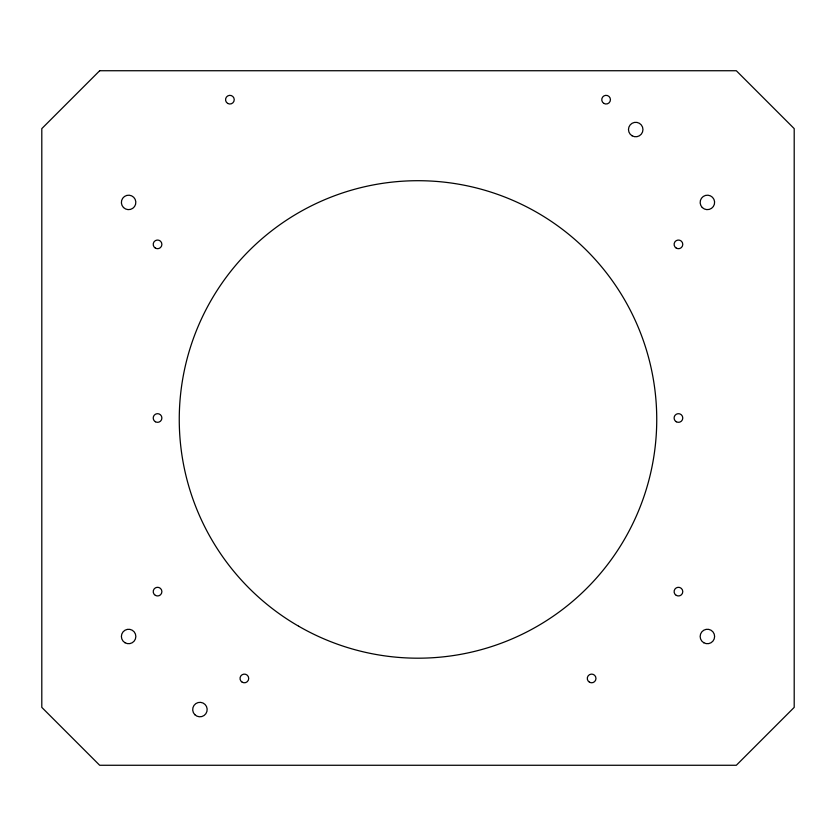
<?xml version="1.0" encoding="UTF-8"?>
<svg xmlns="http://www.w3.org/2000/svg" width="836" height="836" viewBox="0 0 836 836"><rect width="100%" height="100%" fill="white"/><g stroke="black" fill="none" stroke-linecap="round" stroke-linejoin="round"><path stroke-width="1.25" d="M99.672 70.736L41.8 128.619L41.8 707.381L99.672 765.264L736.328 765.264L794.2 707.381L794.2 128.619L736.328 70.736L99.672 70.736M194.819 714.686A7.231 7.231 0 0 0 206.92 711.436A7.231 7.231 0 0 0 198.059 702.574A7.231 7.231 0 0 0 194.819 714.686M632.1 135.808A7.231 7.231 0 0 0 642.957 129.549A7.231 7.231 0 0 0 632.1 123.279A7.231 7.231 0 0 0 632.1 135.808M702.271 207.527A7.231 7.231 0 0 0 714.372 204.277A7.231 7.231 0 0 0 705.511 195.425A7.231 7.231 0 0 0 702.271 207.527M703.766 642.748A7.231 7.231 0 0 0 714.623 636.489A7.231 7.231 0 0 0 703.766 630.219A7.231 7.231 0 0 0 703.766 642.748M123.498 207.527A7.231 7.231 0 0 0 135.599 204.277A7.231 7.231 0 0 0 126.748 195.425A7.231 7.231 0 0 0 123.498 207.527M125.003 642.748A7.231 7.231 0 0 0 135.85 636.489A7.231 7.231 0 0 0 125.003 630.219A7.231 7.231 0 0 0 125.003 642.748M603.926 103.434A4.337 4.337 0 0 0 610.437 99.672A4.337 4.337 0 0 0 603.926 95.921A4.337 4.337 0 0 0 603.926 103.434M227.726 103.434A4.337 4.337 0 0 0 234.237 99.672A4.337 4.337 0 0 0 227.726 95.921A4.337 4.337 0 0 0 227.726 103.434M155.381 248.125A4.337 4.337 0 0 0 161.891 244.373A4.337 4.337 0 0 0 155.381 240.611A4.337 4.337 0 0 0 155.381 248.125M155.381 421.762A4.337 4.337 0 0 0 161.891 418A4.337 4.337 0 0 0 155.381 414.238A4.337 4.337 0 0 0 155.381 421.762M242.2 682.207A4.337 4.337 0 0 0 248.71 678.445A4.337 4.337 0 0 0 242.2 674.683A4.337 4.337 0 0 0 242.2 682.207M676.272 248.125A4.337 4.337 0 0 0 682.782 244.373A4.337 4.337 0 0 0 676.272 240.611A4.337 4.337 0 0 0 676.272 248.125M589.464 682.207A4.337 4.337 0 0 0 595.974 678.445A4.337 4.337 0 0 0 589.464 674.683A4.337 4.337 0 0 0 589.464 682.207M676.272 421.762A4.337 4.337 0 0 0 682.782 418A4.337 4.337 0 0 0 676.272 414.238A4.337 4.337 0 0 0 676.272 421.762M676.272 595.389A4.337 4.337 0 0 0 682.782 591.627A4.337 4.337 0 0 0 676.272 587.875A4.337 4.337 0 0 0 676.272 595.389M155.381 595.389A4.337 4.337 0 0 0 161.891 591.627A4.337 4.337 0 0 0 155.381 587.875A4.337 4.337 0 0 0 155.381 595.389M298.63 626.206A238.741 238.741 0 0 0 656.741 419.442A238.741 238.741 0 0 0 298.63 212.689A238.741 238.741 0 0 0 298.63 626.206"/></g></svg>
